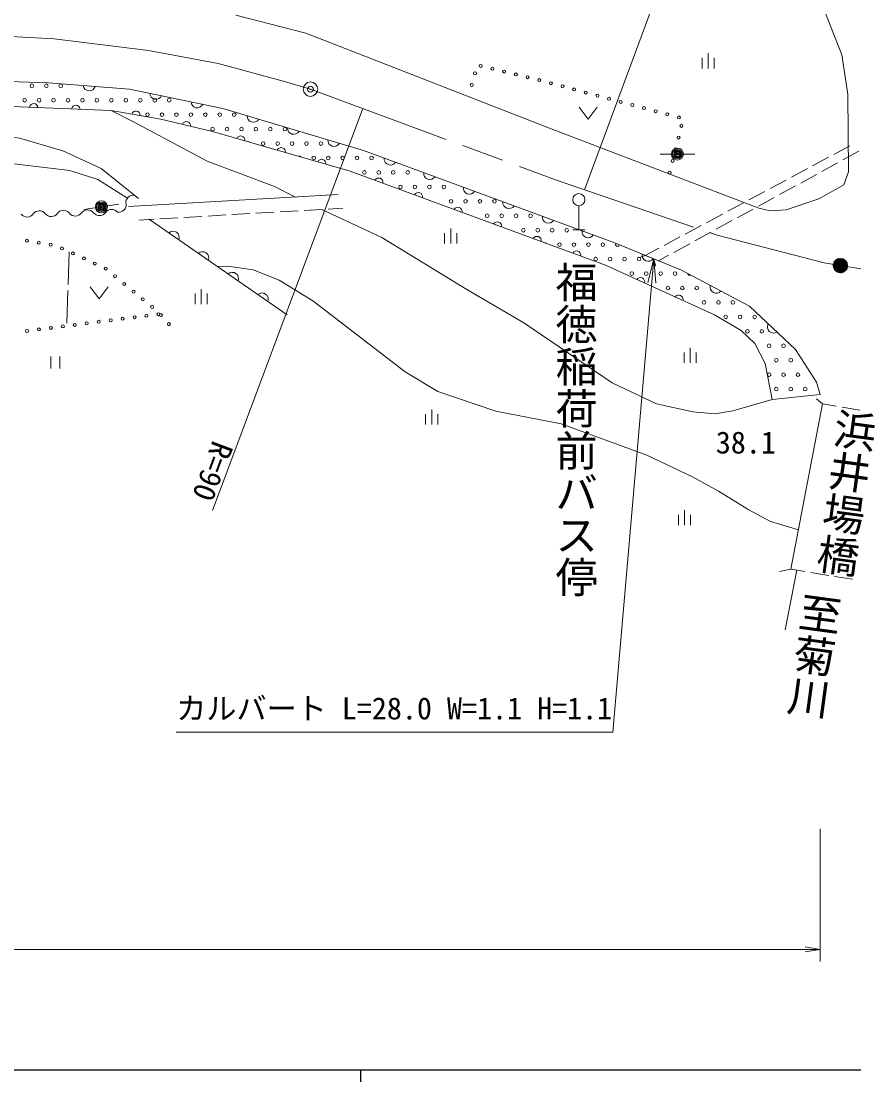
# Model space of a CAD drawing. Units: millimetres at full size, sheet at 1:1000; details may follow other scales. Extents: x 40000 to 680000, y 20000 to 380000.
# Drawn here: x 239836 to 308952, y 204000 to 292097 of the extents above; entities that cross this region are included whole.
import ezdxf
from ezdxf.enums import TextEntityAlignment as Align

# ---------------------------------------------------------------- set-up
doc = ezdxf.new("R2010")
doc.units = ezdxf.units.MM
doc.header["$LTSCALE"] = 1000
doc.header["$PDMODE"] = 32
doc.header["$PDSIZE"] = 500
doc.linetypes.add('CHAIN', pattern=[18.5, 12, -1.5, 3.5, -1.5])
for name, color, linetype, lineweight in [('M-BGD', 7, 'Continuous', 13), ('M-BMK', 2, 'CHAIN', 13), ('M-BMK-SRVR', 3, 'Continuous', 13), ('M-STR-HTXT', 7, 'Continuous', 13), ('M-TTL-BAND', 7, 'Continuous', 25)]:
    doc.layers.add(name, color=color, linetype=linetype, lineweight=lineweight)
doc.layers.add('M-BGD-HTXT', color=7, linetype='Continuous')
doc.styles.add('@ＭＳ ゴシック', font='')
doc.styles.add('ＭＳ ゴシック', font='')
doc.styles.get('@ＭＳ ゴシック').set_extended_font_data('@MS Gothic')
doc.styles.get('ＭＳ ゴシック').set_extended_font_data('MS Gothic')

# ---------------------------------------------------------------- blocks, each defined once
blk = doc.blocks.new('open_arrow')
at = {"color": 0, "linetype": 'Continuous', "lineweight": -2}
blk.add_lwpolyline([(7.5, 1.25), (0, 0), (7.5, -1.25)], dxfattribs=at)

msp = doc.modelspace()

# ---------------------------------------------------------------- linework, layer by layer
at = {"layer": 'M-BGD'}
for p, q in [((307955, 289317), (306133, 293990)), ((257645, 292592), (263456, 291112)), ((263456, 291112), (283827, 283144)), ((296353, 288179), (296353, 289054)), ((296853, 288179), (296853, 289429)), ((297353, 288179), (297353, 289054)), ((308469, 286045), (307955, 289317)), ((308502, 279589), (308469, 286045)), ((286163, 284961), (286913, 283961)), ((286913, 283961), (287663, 284961)), ((283827, 283144), (301066, 276577)), ((292870, 281050), (295757, 281064)), ((308624, 281739), (307302, 281030)), ((308054, 280570), (309370, 281290)), ((306861, 280794), (305539, 280086)), ((306299, 279611), (307615, 280330)), ((305098, 279850), (303776, 279141)), ((304544, 278651), (305860, 279371)), ((308138, 278509), (308502, 279589)), ((303335, 278905), (302013, 278197)), ((302789, 277692), (304105, 278411)), ((306051, 277335), (308138, 278509)), ((248745, 276702), (266146, 277695)), ((301572, 277961), (300250, 277252)), ((245032, 276459), (247950, 276895)), ((286126, 274773), (286126, 276773)), ((299809, 277016), (298487, 276308)), ((301034, 276732), (302350, 277452)), ((303350, 276442), (306051, 277335)), ((251336, 275678), (252834, 275766)), ((253333, 275795), (254830, 275883)), ((255330, 275912), (256827, 276000)), ((257326, 276029), (258824, 276117)), ((259323, 276146), (260820, 276234)), ((261319, 276263), (262817, 276350)), ((263316, 276380), (264813, 276467)), ((265313, 276497), (266546, 276569)), ((298046, 276072), (296724, 275363)), ((299279, 275773), (300596, 276492)), ((301066, 276577), (302000, 276359)), ((302000, 276359), (303350, 276442)), ((249603, 275577), (250837, 275649)), ((261906, 267713), (250491, 275629)), ((275488, 273628), (275488, 274878)), ((296283, 275127), (294961, 274419)), ((297525, 274813), (298841, 275533)), ((274988, 273628), (274988, 274503)), ((275988, 273628), (275988, 274503)), ((285626, 274773), (286626, 274773)), ((294521, 274183), (293198, 273475)), ((295770, 273854), (297086, 274574)), ((292758, 273238), (291648, 272644)), ((294015, 272894), (295331, 273614)), ((243827, 272932), (243731, 270224)), ((292737, 272196), (293576, 272655)), ((243713, 269724), (243617, 267017)), ((245546, 270032), (246296, 269032)), ((246296, 269032), (247046, 270032)), ((254764, 268598), (254764, 269848)), ((254264, 268598), (254264, 269473)), ((255264, 268598), (255264, 269473)), ((294863, 263717), (294863, 264592)), ((295363, 263717), (295363, 264967)), ((295863, 263717), (295863, 264592)), ((242298, 264252), (242298, 263252)), ((243048, 263252), (243048, 264252)), ((292580, 260318), (288888, 262063)), ((306166, 261085), (302187, 260681)), ((295602, 259648), (292580, 260318)), ((302187, 260681), (298905, 259741)), ((303730, 246586), (306347, 260303)), ((305848, 260740), (306347, 260303)), ((306347, 260303), (307491, 260114)), ((307984, 260032), (309464, 259787)), ((273411, 258591), (273411, 259466)), ((273911, 258591), (273911, 259841)), ((274411, 258591), (274411, 259466)), ((297456, 259492), (295602, 259648)), ((298905, 259741), (297456, 259492)), ((294390, 250231), (294390, 251106)), ((294890, 250231), (294890, 251481)), ((295390, 250231), (295390, 251106)), ((302797, 246386), (303730, 246586)), ((303259, 241533), (304218, 246505)), ((303730, 246586), (304899, 246393)), ((305392, 246311), (306872, 246066)), ((307365, 245984), (308845, 245739))]:
    msp.add_line(p, q, dxfattribs=at)
for points in [[(116546, 291192), (242113, 286966), (248828, 286466), (256586, 284854), (268257, 281356), (289038, 273719), (294654, 271406), (300309, 268415), (304118, 264816), (305855, 262113), (306166, 261085)], [(302187, 260681), (301605, 263662), (300733, 265313), (299601, 266404), (297378, 267702), (288333, 271836), (267153, 279646), (255705, 282944), (251421, 283972), (247306, 284694), (216960, 285899), (176508, 286987), (116493, 289011)], [(249572, 277383), (246481, 279851), (243288, 281339), (239701, 282395), (236457, 282814), (221823, 282522), (212789, 282603), (187184, 283328), (181135, 283614), (165681, 284206), (159575, 284435), (148070, 284435), (139083, 284683), (133836, 284816), (124583, 285713), (120023, 285904), (116361, 285487)], [(262594, 277492), (260872, 278365), (255262, 280483), (249223, 283717), (247306, 284694)], [(248606, 277432), (246207, 278959), (243881, 279707), (239010, 280278)], [(288888, 262063), (281556, 267053), (276841, 269808), (269772, 274129), (264795, 276466)], [(292495, 271769), (292348, 272356), (291648, 272644), (291199, 272464)], [(304350, 249835), (302045, 250543), (300242, 251516), (297723, 253062), (295577, 254264), (291770, 256038), (284672, 258642), (279235, 259701), (274427, 261333), (271708, 262964), (264038, 268860), (261261, 270577), (259083, 271433), (256980, 271756), (256149, 271722)]]:
    msp.add_lwpolyline(points, dxfattribs=at)
for centre, radius in [((277982, 288386), 125), ((278954, 288150), 125), ((277511, 287765), 125), ((279925, 287914), 125), ((280897, 287679), 125), ((281869, 287443), 125), ((282840, 287205), 125), ((240721, 286736), 150), ((241921, 286736), 150), ((243121, 286736), 150), ((277241, 286802), 125), ((283806, 286947), 125), ((284773, 286689), 125), ((285739, 286430), 125), ((240121, 285536), 150), ((241321, 285536), 150), ((242521, 285536), 150), ((243721, 285536), 150), ((244921, 285536), 150), ((246121, 285536), 150), ((247321, 285536), 150), ((248521, 285536), 150), ((249721, 285536), 150), ((250921, 285536), 150), ((252121, 285536), 150), ((286705, 286172), 125), ((287671, 285914), 125), ((288637, 285655), 125), ((289603, 285397), 125), ((290569, 285139), 125), ((291535, 284880), 125), ((292501, 284622), 125), ((250321, 284336), 150), ((251521, 284336), 150), ((252721, 284336), 150), ((253921, 284336), 150), ((255121, 284336), 150), ((256321, 284336), 150), ((257521, 284336), 150), ((293467, 284364), 125), ((294433, 284105), 125), ((255721, 283136), 150), ((256921, 283136), 150), ((258121, 283136), 150), ((259321, 283136), 150), ((260521, 283136), 150), ((261721, 283136), 150), ((294648, 283406), 125), ((259921, 281936), 150), ((261121, 281936), 150), ((262321, 281936), 150), ((263521, 281936), 150), ((264721, 281936), 150), ((294404, 282436), 125), ((294313, 281057), 500), ((294313, 281057), 400), ((294313, 281057), 300), ((294159, 281466), 125), ((294313, 281057), 200), ((294313, 281057), 100), ((294313, 281057), 20), ((264121, 280736), 150), ((265321, 280736), 150), ((266521, 280736), 150), ((267721, 280736), 150), ((268921, 280736), 150), ((293914, 280497), 125), ((268321, 279536), 150), ((269521, 279536), 150), ((270721, 279536), 150), ((271921, 279536), 150), ((293670, 279527), 125), ((271321, 278336), 150), ((272521, 278336), 150), ((273721, 278336), 150), ((274921, 278336), 150), ((286126, 277273), 500), ((246491, 276677), 500), ((246491, 276677), 400), ((246491, 276677), 300), ((246491, 276677), 200), ((246491, 276677), 100), ((246491, 276677), 20), ((275521, 277136), 150), ((276721, 277136), 150), ((277921, 277136), 150), ((279121, 277136), 150), ((278521, 275936), 150), ((279721, 275936), 150), ((280921, 275936), 150), ((282121, 275936), 150), ((281521, 274736), 150), ((282721, 274736), 150), ((283921, 274736), 150), ((285121, 274736), 150), ((240303, 273856), 125), ((241291, 273697), 125), ((242278, 273538), 125), ((243217, 273222), 125), ((284521, 273536), 150), ((285721, 273536), 150), ((286921, 273536), 150), ((288121, 273536), 150), ((244126, 272805), 125), ((245035, 272388), 125), ((287521, 272336), 150), ((288721, 272336), 150), ((289921, 272336), 150), ((291121, 272336), 150), ((245944, 271970), 125), ((246852, 271551), 125), ((247621, 270913), 125), ((290521, 271136), 150), ((291721, 271136), 150), ((292921, 271136), 150), ((294121, 271136), 150), ((248390, 270274), 125), ((249160, 269635), 125), ((293521, 269936), 150), ((294721, 269936), 150), ((295921, 269936), 150), ((249929, 268996), 125), ((296521, 268736), 150), ((297721, 268736), 150), ((298921, 268736), 150), ((250699, 268358), 125), ((251226, 267762), 125), ((244282, 266875), 125), ((245274, 267002), 125), ((246266, 267129), 125), ((247258, 267255), 125), ((248250, 267382), 125), ((249242, 267509), 125), ((250234, 267636), 125), ((251433, 267683), 125), ((252093, 266932), 125), ((298321, 267536), 150), ((299521, 267536), 150), ((300721, 267536), 150), ((240315, 266368), 125), ((241306, 266495), 125), ((242298, 266621), 125), ((243290, 266748), 125), ((300121, 266336), 150), ((301321, 266336), 150), ((301921, 265136), 150), ((303121, 265136), 150), ((302521, 263936), 150), ((303721, 263936), 150), ((303121, 262736), 150), ((304321, 262736), 150), ((302521, 261536), 150), ((303721, 261536), 150), ((304921, 261536), 150)]:
    msp.add_circle(centre, radius, dxfattribs=at)
for centre, radius, start, end in [((245479, 286828), 512, 188.42338, 343.06262), ((251017, 286126), 512, 180.93966, 335.5789), ((240874, 284896), 354, 6.5239, 168.92908), ((244371, 284757), 354, 6.5239, 168.92908), ((249354, 284280), 354, 358.84237, 161.24755), ((254444, 285414), 512, 180.93966, 335.5789), ((253550, 283405), 354, 355.30168, 157.70686), ((259101, 284217), 512, 175.99868, 330.63792), ((262454, 283213), 512, 175.99868, 330.63792), ((258051, 282212), 354, 352.72567, 155.13085), ((258721, 281936), 150, 46.63314, 101.22337), ((265807, 282208), 512, 175.99868, 330.63792), ((261414, 281243), 354, 352.72567, 155.13085), ((262921, 280736), 150, 39.46004, 108.39647), ((264777, 280274), 354, 352.72567, 155.13085), ((270474, 280662), 512, 172.50209, 327.14133), ((273759, 279454), 512, 172.50209, 327.14133), ((269515, 278717), 354, 348.5553, 150.96048), ((249155, 277029), 625, 82.24581, 188.50601), ((272798, 277506), 354, 348.5553, 150.96048), ((277044, 278247), 512, 172.50209, 327.14133), ((247919, 276844), 625, 262.24581, 8.50601), ((276082, 276295), 354, 348.5553, 150.96048), ((280329, 277040), 512, 172.50209, 327.14133), ((240329, 276456), 625, 217.96385, 324.22405), ((241343, 275726), 625, 37.96385, 144.22405), ((242329, 276495), 625, 217.96385, 324.22405), ((243343, 275764), 625, 37.96385, 144.22405), ((244328, 276533), 625, 217.96385, 324.22405), ((245342, 275802), 625, 37.96385, 144.22405), ((246328, 276571), 625, 217.96385, 324.22405), ((247342, 275840), 625, 37.96385, 144.22405), ((283614, 275832), 512, 172.50209, 327.14133), ((279366, 275084), 354, 348.5553, 150.96048), ((252437, 274143), 512, 337.94254, 132.58178), ((282650, 273873), 354, 348.5553, 150.96048), ((286900, 274625), 512, 172.50209, 327.14133), ((283321, 273536), 150, 46.9336, 92.58218), ((289321, 273536), 150, 133.38596, 1.83157), ((254902, 272433), 512, 337.94254, 132.58178), ((285934, 272662), 354, 348.5553, 150.96048), ((291889, 272667), 512, 170.28915, 324.92838), ((257367, 270724), 512, 337.94254, 132.58178), ((291241, 270447), 354, 344.23957, 146.64475), ((295321, 271136), 150, 181.55839, 302.69059), ((297534, 270010), 512, 164.80487, 319.44411), ((259833, 269014), 512, 337.94254, 132.58178), ((294425, 268992), 354, 344.23957, 146.64475), ((302290, 266697), 512, 149.30664, 303.94587), ((301921, 262736), 150, 219.38793, 162.69395)]:
    msp.add_arc(centre, radius, start, end, dxfattribs=at)
for p in [(294313, 281057), (246491, 276677)]:
    msp.add_point(p, dxfattribs=at)
at = {"layer": 'M-BMK'}
for p, q in [((235650, 290984), (242584, 290634)), ((242584, 290634), (250389, 289676)), ((250389, 289676), (256184, 288578)), ((256184, 288578), (261699, 287082)), ((261699, 287082), (263849, 286451)), ((263849, 286451), (284284, 278880)), ((284284, 278880), (297607, 274329)), ((297607, 274329), (306492, 272013)), ((306492, 272013), (314235, 270751))]:
    msp.add_line(p, q, dxfattribs=at)
at = {"layer": 'M-BMK-SRVR'}
msp.add_circle((263849, 286451), 600, dxfattribs=at)
msp.add_point((263849, 286451), dxfattribs=at)
at = {"layer": 'M-STR-HTXT'}
for p, q in [((305236, 328368), (286592, 278092)), ((268193, 284841), (255724, 251453)), ((306166, 225000), (306166, 214002)), ((116546, 215002), (306166, 215002))]:
    msp.add_line(p, q, dxfattribs=at)
msp.add_lwpolyline([(292348, 272356), (288952, 233051), (252702, 233051)], dxfattribs=at)
at = {"layer": 'M-TTL-BAND', "lineweight": 13}
for p, q in [((307242, 271749), (307885, 272392)), ((307242, 271834), (307800, 272392)), ((307252, 271675), (307959, 272382)), ((307257, 271934), (307700, 272377)), ((307270, 271608), (308026, 272364)), ((307294, 271546), (308088, 272340)), ((307308, 272069), (307565, 272326)), ((307323, 271491), (308143, 272311)), ((307356, 271439), (308195, 272278)), ((307394, 271392), (308242, 272240)), ((307437, 271350), (308284, 272198)), ((307483, 271312), (308322, 272151)), ((307534, 271278), (308356, 272100)), ((307590, 271249), (308386, 272044)), ((307650, 271224), (308410, 271984)), ((307717, 271206), (308428, 271917)), ((307791, 271196), (308438, 271843)), ((307875, 271195), (308439, 271759)), ((307974, 271209), (308425, 271660)), ((308106, 271256), (308378, 271528))]:
    msp.add_line(p, q, dxfattribs=at)
at = {"layer": 'M-TTL-BAND'}
for p, q in [((40000, 205000), (579000, 205000)), ((268000, 205000), (268000, 204000))]:
    msp.add_line(p, q, dxfattribs=at)
at = {"layer": 'M-TTL-BAND', "lineweight": 13}
msp.add_circle((307840, 271794), 600, dxfattribs=at)
at = {"layer": 'M-TTL-BAND'}
msp.add_point((307840, 271794), dxfattribs=at)

# ---------------------------------------------------------------- block references
at = {"layer": 'M-STR-HTXT'}
for p, xscale, yscale, rotation in [((292348, 272356), 267, 267, 265.1), ((306166, 215002), 167, 167, 180)]:
    msp.add_blockref('open_arrow', p, dxfattribs=dict(at, xscale=xscale, yscale=yscale, rotation=rotation))

# ---------------------------------------------------------------- texts
at = {"layer": 'M-BGD-HTXT', "style": '@ＭＳ ゴシック'}
for s, rotation, p in [('福徳稲荷前バス停', 270, (285897, 258193)), ('浜井場橋', 262.303, (308326, 252918)), ('至菊川', 262.303, (305662, 239412))]:
    msp.add_text(s, height=2566, rotation=rotation, dxfattribs=at).set_placement(p, align=Align.MIDDLE_CENTER)
at = {"layer": 'M-BGD-HTXT', "style": 'ＭＳ ゴシック'}
msp.add_text('38.1', height=1833, dxfattribs=at).set_placement((299994, 255637), align=Align.BOTTOM_CENTER)
at = {"layer": 'M-STR-HTXT', "style": 'ＭＳ ゴシック'}
msp.add_text('R=90', height=1833, rotation=249.521, dxfattribs=at).set_placement((255739, 254705), align=Align.MIDDLE_CENTER)
msp.add_text('カルバート L=28.0 W=1.1 H=1.1', height=1833, dxfattribs=at).set_placement((252702, 233551), align=Align.BOTTOM_LEFT)

doc.saveas('drawing.dxf')
